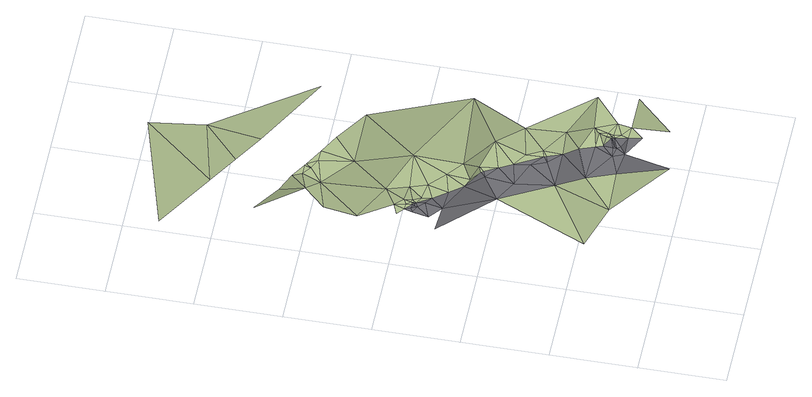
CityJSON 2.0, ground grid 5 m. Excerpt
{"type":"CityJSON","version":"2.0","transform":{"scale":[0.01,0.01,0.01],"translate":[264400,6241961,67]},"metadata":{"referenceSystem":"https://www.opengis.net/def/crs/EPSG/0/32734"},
"CityObjects":{
"terrain1":{"type":"TINRelief","geometry":[{"type":"CompositeSurface","lod":"1","boundaries":[[[0,1,2]],[[2,1,3]],[[4,1,0]],[[5,6,0]],[[6,4,0]],[[7,8,9]],[[10,11,8]],[[11,9,8]],[[11,10,12]],[[10,13,12]],[[12,13,14]],[[9,11,15]],[[16,12,14]],[[12,15,11]],[[12,16,15]],[[17,16,14]],[[14,18,17]],[[19,20,9]],[[19,9,15]],[[15,16,21]],[[21,16,17]],[[18,22,17]],[[22,18,23]],[[15,21,19]],[[17,22,21]],[[24,25,20]],[[26,23,27]],[[24,20,19]],[[28,29,27]],[[26,22,23]],[[27,29,26]],[[28,30,31]],[[31,29,28]],[[31,30,32]],[[24,33,25]],[[31,34,29]],[[35,19,21]],[[26,29,34]],[[21,22,35]],[[36,33,37]],[[38,39,40]],[[40,41,42]],[[39,43,32]],[[31,32,43]],[[22,26,35]],[[42,41,44]],[[38,40,42]],[[45,46,47]],[[48,49,50]],[[46,51,52]],[[49,52,51]],[[49,51,50]],[[53,48,54]],[[46,55,51]],[[46,45,55]],[[56,47,57]],[[43,39,38]],[[48,50,54]],[[51,58,50]],[[59,53,60]],[[51,55,58]],[[56,45,47]],[[31,43,34]],[[50,58,54]],[[44,59,61]],[[35,26,34]],[[24,19,62]],[[33,63,37]],[[64,33,24]],[[53,54,60]],[[44,61,42]],[[45,65,55]],[[58,55,65]],[[54,58,60]],[[62,19,35]],[[65,45,56]],[[64,63,33]],[[38,42,66]],[[61,59,60]],[[58,65,60]],[[43,38,66]],[[67,68,56]],[[24,69,64]],[[42,61,66]],[[24,70,69]],[[63,64,71]],[[24,62,70]],[[64,69,71]],[[65,72,60]],[[69,73,71]],[[72,61,60]],[[69,70,73]],[[61,72,66]],[[74,75,76]],[[77,70,62]],[[70,77,73]],[[78,34,43]],[[34,78,35]],[[79,77,62]],[[43,66,78]],[[80,62,35]],[[81,82,74]],[[79,62,80]],[[78,80,35]],[[83,82,81]],[[75,74,82]],[[83,84,82]]]}]},
"road1":{"type":"Road","attributes":{"highway":"motorway_link","surface":"asphalt","lanes":1,"width":2.2,"oneway":"yes"},"geometry":[{"type":"MultiSurface","lod":"1","boundaries":[[[85,3,86]],[[87,88,89]],[[90,88,86]],[[90,89,88]],[[8,87,91]],[[87,89,91]],[[91,89,92]],[[10,8,91]],[[10,91,92]],[[89,14,92]],[[3,1,93]],[[10,92,13]],[[89,90,14]],[[13,92,14]],[[90,86,18]],[[27,86,3]],[[90,18,14]],[[18,86,23]],[[93,94,3]],[[23,86,27]],[[94,27,3]],[[5,95,6]],[[6,96,4]],[[1,97,93]],[[1,4,44]],[[93,32,94]],[[96,6,95]],[[1,98,97]],[[94,28,27]],[[39,32,93]],[[93,97,39]],[[30,28,94]],[[44,98,1]],[[30,94,32]],[[96,53,4]],[[44,4,59]],[[53,59,4]],[[99,96,95]],[[97,98,40]],[[40,39,97]],[[96,99,100]],[[99,95,101]],[[41,40,98]],[[100,48,96]],[[44,41,98]],[[95,47,101]],[[47,95,57]],[[96,48,53]],[[102,100,99]],[[101,46,99]],[[102,99,46]],[[49,100,102]],[[46,101,47]],[[100,49,48]],[[102,46,52]],[[49,102,52]]]}]}
},
"vertices":[
[416,343,310],[567,677,280],[159,432,290],[405,970,280],[627,515,310],[746,66,350],[688,352,310],[248,1505,220],[289,1469,220],[311,1533,220],[330,1433,220],[323,1466,220],[346,1442,220],[338,1425,220],[345,1416,220],[360,1485,220],[365,1440,220],[397,1393,210],[405,1336,210],[424,1599,210],[225,1725,180],[466,1475,210],[498,1378,210],[465,1256,210],[475,1979,130],[256,1918,180],[595,1288,210],[525,1176,210],[585,1096,280],[583,1157,210],[593,1083,280],[624,1112,280],[636,1007,280],[374,2044,180],[691,1214,210],[700,1498,210],[230,2306,120],[407,2197,100],[760,875,280],[678,930,280],[763,777,280],[770,762,280],[806,788,280],[825,1061,280],[802,677,280],[931,371,360],[902,405,360],[918,329,360],[882,464,310],[898,421,360],[905,448,360],[912,421,360],[900,413,360],[866,507,310],[924,494,360],[924,414,360],[997,327,360],[933,254,360],[933,445,360],[834,592,310],[958,530,360],[959,687,290],[666,1824,130],[495,2142,130],[524,2089,130],[1012,406,360],[945,916,290],[963,104,410],[1215,327,360],[571,2051,130],[636,2020,130],[584,2088,130],[1186,555,360],[596,2080,130],[403,2587,100],[786,3010,70],[49,2805,100],[708,2018,130],[1209,1256,180],[821,1955,130],[1045,1830,100],[580,2478,100],[831,2686,70],[757,2368,100],[1206,2118,100],
[176,1275,220],[334,1265,220],[276,1422,220],[256,1328,220],[318,1401,220],[357,1363,220],[301,1437,220],[323,1418,220],[534,900,280],[555,1068,280],[839,333,310],[813,400,310],[692,838,280],[727,751,280],[876,386,310],[877,410,310],[892,370,310],[889,406,310]
]}
